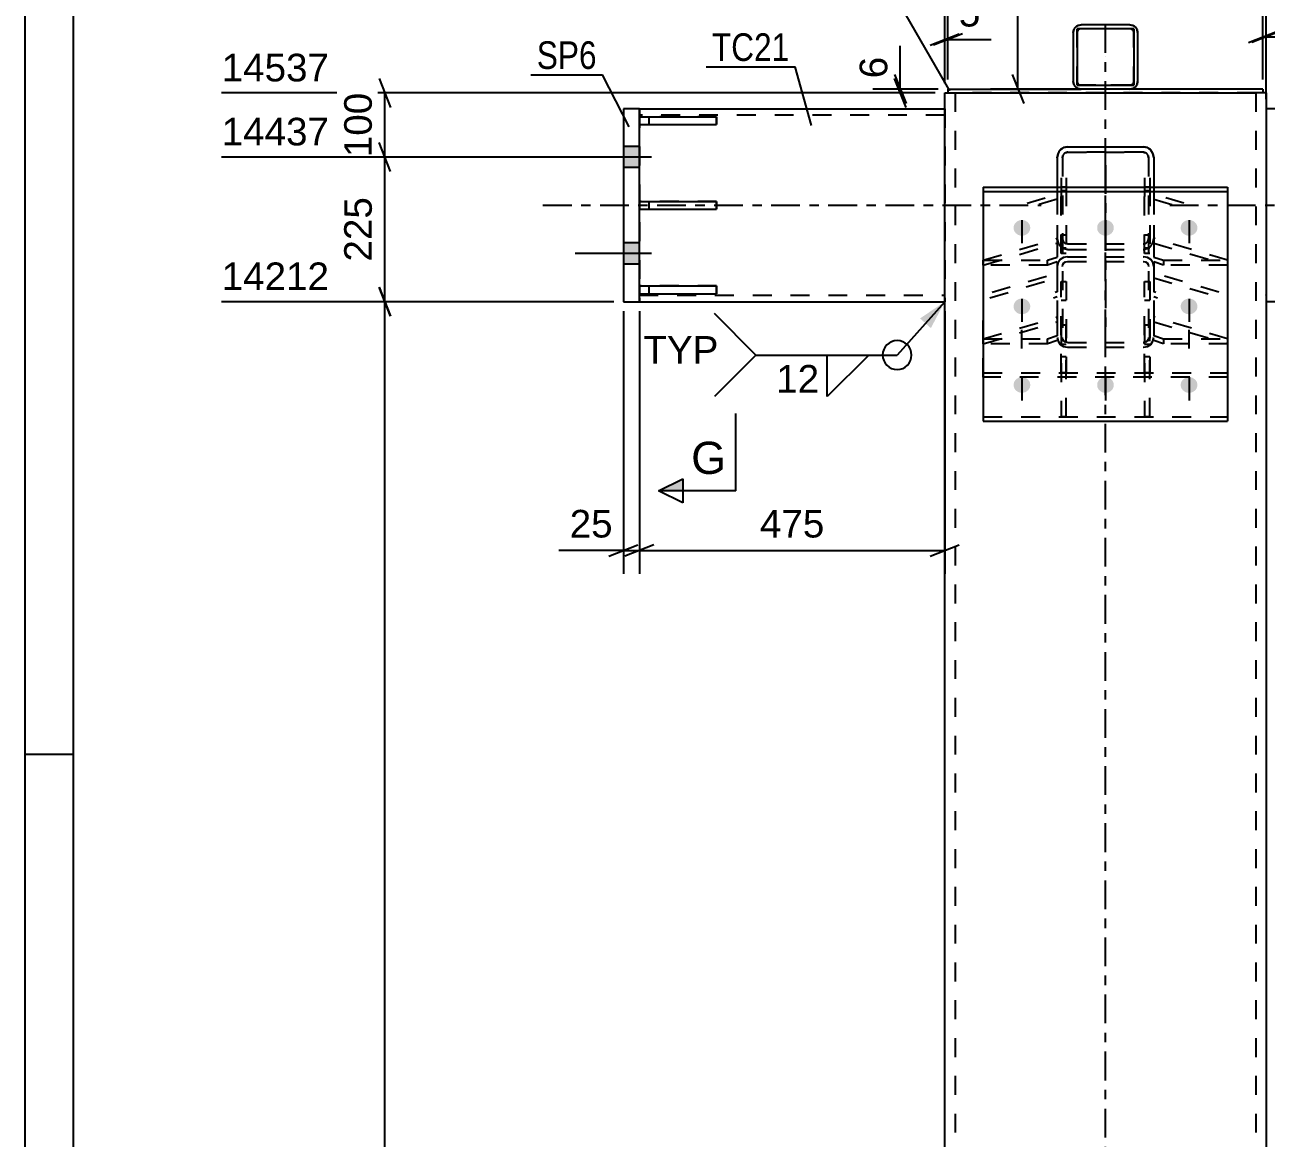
# Model space of a CAD drawing. Header units: millimetres. Extents: x -365 to 476, y -61 to 533.
# Drawn here: x -365.3 to -236.5, y 346.2 to 461.7 of the extents above; entities that cross this region are included whole.
import ezdxf

# ---------------------------------------------------------------- set-up
doc = ezdxf.new("R2010")
doc.units = ezdxf.units.MM
doc.linetypes.add('DXK_LINE_DOT2', pattern=[3.9198, 1.9599, -1.9599])
doc.linetypes.add('DXK_LINE_DOT3', pattern=[5.9187, 2.979, -0.9799, 0.9799, -0.9799])
doc.styles.add('Arial', font='arial.ttf', dxfattribs={"height": 0.2})
doc.styles.add('Arial Narrow', font='ARIALN.TTF', dxfattribs={"height": 0.2})

# ---------------------------------------------------------------- blocks, each defined once
blk = doc.blocks.new('Unknown-284858020-7668')
at = {"color": 5, "linetype": 'Continuous'}
for p, q in [((-365.28, 533.03), (-365.28, -60.97)), ((-360.28, 528.03), (-360.28, -55.97)), ((-360.28, 386.03), (-365.28, 386.03))]:
    blk.add_line(p, q, dxfattribs=at)
blk = doc.blocks.new('Part-284858020-14493 - 14428')
at = {"color": 2, "linetype": 'Continuous'}
for p, q in [((-256.48, 461.18), (-256.55, 460.87)), ((-255.75, 461.67), (-256.05, 461.61)), ((-250.68, 461.67), (-255.75, 461.67)), ((-250.37, 461.61), (-250.68, 461.67)), ((-249.88, 460.87), (-249.94, 461.18)), ((-256.55, 460.87), (-256.55, 455.81)), ((-249.88, 460.87), (-249.88, 455.81)), ((-256.55, 455.81), (-256.48, 455.5)), ((-249.94, 455.5), (-249.88, 455.81)), ((-256.05, 455.07), (-255.75, 455.01)), ((-250.68, 455.01), (-255.75, 455.01)), ((-250.68, 455.01), (-250.37, 455.07))]:
    blk.add_line(p, q, dxfattribs=at)
at = {"color": 7, "linetype": 'DXK_LINE_DOT2'}
for p, q in [((-256.55, 460.87), (-256.48, 461.18)), ((-256.11, 461.03), (-256.15, 460.87)), ((-256.03, 461.16), (-256.11, 461.03)), ((-256.05, 461.61), (-255.75, 461.67)), ((-255.9, 461.24), (-256.03, 461.16)), ((-255.75, 461.27), (-255.9, 461.24)), ((-250.68, 461.27), (-255.75, 461.27)), ((-250.68, 461.67), (-250.37, 461.61)), ((-250.53, 461.24), (-250.68, 461.27)), ((-250.4, 461.16), (-250.53, 461.24)), ((-250.31, 461.03), (-250.4, 461.16)), ((-250.28, 460.87), (-250.31, 461.03)), ((-249.94, 461.18), (-249.88, 460.87)), ((-256.15, 460.87), (-256.15, 455.81)), ((-250.28, 460.87), (-250.28, 455.81)), ((-256.48, 455.5), (-256.55, 455.81)), ((-256.15, 455.81), (-256.11, 455.65)), ((-250.31, 455.65), (-250.28, 455.81)), ((-249.88, 455.81), (-249.94, 455.5)), ((-256.11, 455.65), (-256.03, 455.52)), ((-255.75, 455.01), (-256.05, 455.07)), ((-256.03, 455.52), (-255.9, 455.44)), ((-255.9, 455.44), (-255.75, 455.41)), ((-250.68, 455.41), (-255.75, 455.41)), ((-250.68, 455.41), (-250.53, 455.44)), ((-250.37, 455.07), (-250.68, 455.01)), ((-250.53, 455.44), (-250.4, 455.52)), ((-250.4, 455.52), (-250.31, 455.65))]:
    blk.add_line(p, q, dxfattribs=at)
at = {"color": 7, "linetype": 'DXK_LINE_DOT3'}
blk.add_line((-253.21, 458.34), (-253.21, 458.34), dxfattribs=at)
at = {"color": 2, "linetype": 'Continuous'}
for centre, start, end in [((-255.75, 460.87), 112.5, 157.5), ((-250.68, 460.87), 22.5, 67.5), ((-255.75, 455.81), 202.5, 247.5), ((-250.68, 455.81), 292.5, 337.5)]:
    blk.add_arc(centre, 0.8, start, end, dxfattribs=at)
at = {"color": 7, "linetype": 'DXK_LINE_DOT2'}
for centre, start, end in [((-255.75, 460.87), 112.5, 157.5), ((-250.68, 460.87), 22.5, 67.5), ((-255.75, 455.81), 202.5, 247.5), ((-250.68, 455.81), 292.5, 337.5)]:
    blk.add_arc(centre, 0.8, start, end, dxfattribs=at)
blk = doc.blocks.new('Part-284858020-14429 - 14428')
at = {"color": 2, "linetype": 'Continuous'}
for p, q in [((-236.54, 452.97), (-236.54, 432.97)), ((-163.88, 452.97), (-236.54, 452.97)), ((-154.88, 452.97), (-156.55, 452.97)), ((-154.88, 452.97), (-154.88, 451.63)), ((-154.88, 451.63), (-154.88, 450.6)), ((-170.71, 432.97), (-236.54, 432.97))]:
    blk.add_line(p, q, dxfattribs=at)
at = {"color": 7, "linetype": 'DXK_LINE_DOT2'}
for p, q in [((-154.88, 452.3), (-236.54, 452.3)), ((-156.55, 452.97), (-163.88, 452.97)), ((-154.88, 452.86), (-154.88, 451.63)), ((-154.88, 450.6), (-154.88, 432.97)), ((-236.54, 433.63), (-236.54, 433.68)), ((-154.88, 433.63), (-236.54, 433.63)), ((-154.88, 432.97), (-170.71, 432.97)), ((-154.88, 433.63), (-154.88, 433.68))]:
    blk.add_line(p, q, dxfattribs=at)
at = {"color": 7, "linetype": 'DXK_LINE_DOT3'}
blk.add_line((-246.54, 442.97), (-144.88, 442.97), dxfattribs=at)
blk = doc.blocks.new('Part-284858020-14494 - 14428')
at = {"color": 7, "linetype": 'DXK_LINE_DOT2'}
for p, q in [((-256.15, 455.41), (-256.15, 461.27)), ((-250.28, 461.27), (-256.15, 461.27)), ((-250.28, 455.41), (-250.28, 461.27)), ((-250.28, 455.41), (-256.15, 455.41))]:
    blk.add_line(p, q, dxfattribs=at)
blk = doc.blocks.new('Part-284858020-14434 - 14428')
at = {"color": 2, "linetype": 'Continuous'}
for p, q in [((-258.21, 447.9), (-258.13, 448.33)), ((-257.55, 448.95), (-257.15, 449.04)), ((-257.15, 449.04), (-249.28, 449.04)), ((-249.28, 449.04), (-248.87, 448.95)), ((-248.29, 448.33), (-248.21, 447.9)), ((-258.21, 447.9), (-258.21, 444.84)), ((-248.21, 447.9), (-248.21, 444.84))]:
    blk.add_line(p, q, dxfattribs=at)
at = {"color": 7, "linetype": 'DXK_LINE_DOT2'}
for p, q in [((-257.64, 448.12), (-257.68, 447.9)), ((-257.15, 448.47), (-257.35, 448.42)), ((-257.15, 448.47), (-249.28, 448.47)), ((-249.07, 448.42), (-249.28, 448.47)), ((-248.75, 447.9), (-248.79, 448.12)), ((-257.68, 447.9), (-257.68, 429.24)), ((-248.75, 447.9), (-248.75, 429.24)), ((-258.21, 444.84), (-258.21, 429.24)), ((-248.21, 444.84), (-248.21, 429.24)), ((-258.13, 439.09), (-258.21, 439.53)), ((-257.68, 439.53), (-257.64, 439.31)), ((-257.35, 439), (-257.15, 438.96)), ((-249.28, 438.96), (-249.07, 439)), ((-248.79, 439.31), (-248.75, 439.53)), ((-248.21, 439.53), (-248.29, 439.09)), ((-257.15, 438.39), (-257.55, 438.48)), ((-257.15, 438.96), (-249.28, 438.96)), ((-257.15, 438.39), (-249.28, 438.39)), ((-248.87, 438.48), (-249.28, 438.39)), ((-258.13, 437.02), (-258.21, 436.63)), ((-257.9, 437.34), (-258.13, 437.02)), ((-257.55, 437.56), (-257.9, 437.34)), ((-257.68, 436.63), (-257.64, 436.82)), ((-257.64, 436.82), (-257.52, 436.99)), ((-257.15, 437.63), (-257.55, 437.56)), ((-257.52, 436.99), (-257.35, 437.1)), ((-257.35, 437.1), (-257.15, 437.13)), ((-257.15, 437.63), (-249.28, 437.63)), ((-257.15, 437.13), (-249.28, 437.13)), ((-248.87, 437.56), (-249.28, 437.63)), ((-249.28, 437.13), (-249.07, 437.1)), ((-249.07, 437.1), (-248.9, 436.99)), ((-248.9, 436.99), (-248.79, 436.82)), ((-248.52, 437.34), (-248.87, 437.56)), ((-248.79, 436.82), (-248.75, 436.63)), ((-248.29, 437.02), (-248.52, 437.34)), ((-248.21, 436.63), (-248.29, 437.02)), ((-258.21, 429.24), (-258.13, 428.86)), ((-258.13, 428.86), (-257.9, 428.53)), ((-257.64, 429.05), (-257.68, 429.24)), ((-257.52, 428.89), (-257.64, 429.05)), ((-257.35, 428.78), (-257.52, 428.89)), ((-257.15, 428.74), (-257.35, 428.78)), ((-257.15, 428.74), (-249.28, 428.74)), ((-249.07, 428.78), (-249.28, 428.74)), ((-248.9, 428.89), (-249.07, 428.78)), ((-248.79, 429.05), (-248.9, 428.89)), ((-248.75, 429.24), (-248.79, 429.05)), ((-248.52, 428.53), (-248.29, 428.86)), ((-248.29, 428.86), (-248.21, 429.24)), ((-257.9, 428.53), (-257.55, 428.31)), ((-257.55, 428.31), (-257.15, 428.24)), ((-257.15, 428.24), (-249.28, 428.24)), ((-249.28, 428.24), (-248.87, 428.31)), ((-248.87, 428.31), (-248.52, 428.53))]:
    blk.add_line(p, q, dxfattribs=at)
at = {"color": 7, "linetype": 'DXK_LINE_DOT3'}
blk.add_line((-253.21, 447.13), (-253.21, 429.52), dxfattribs=at)
at = {"color": 2, "linetype": 'Continuous'}
for centre, start, end in [((-257.1, 447.94), 114.32, 159.2417), ((-249.32, 447.94), 20.7583, 65.68)]:
    blk.add_arc(centre, 1.1, start, end, dxfattribs=at)
at = {"color": 7, "linetype": 'DXK_LINE_DOT2'}
for centre, radius, start, end in [((-257.12, 447.92), 0.552, 114.32, 159.2417), ((-249.3, 447.92), 0.552, 20.7583, 65.68), ((-257.1, 439.49), 1.1, 200.7583, 245.68), ((-257.12, 439.51), 0.552, 200.7583, 245.68), ((-249.3, 439.51), 0.552, 294.32, 339.2417), ((-249.32, 439.49), 1.1, 294.32, 339.2417)]:
    blk.add_arc(centre, radius, start, end, dxfattribs=at)
blk = doc.blocks.new('Part-284858020-14453 - 14428')
at = {"color": 7, "linetype": 'DXK_LINE_DOT2'}
for p, q in [((-258.13, 448.33), (-258.21, 447.9)), ((-257.68, 447.9), (-257.64, 448.12)), ((-257.15, 449.04), (-257.55, 448.95)), ((-257.35, 448.42), (-257.15, 448.47)), ((-257.15, 449.04), (-249.28, 449.04)), ((-249.28, 448.47), (-257.15, 448.47)), ((-248.87, 448.95), (-249.28, 449.04)), ((-249.28, 448.47), (-249.07, 448.42)), ((-248.79, 448.12), (-248.75, 447.9)), ((-248.21, 447.9), (-248.29, 448.33)), ((-258.21, 447.9), (-258.21, 434.09)), ((-257.68, 447.9), (-257.68, 434.09)), ((-248.75, 447.9), (-248.75, 434.09)), ((-248.21, 447.9), (-248.21, 434.09)), ((-258.21, 439.53), (-258.13, 439.09)), ((-257.64, 439.31), (-257.68, 439.53)), ((-257.15, 438.96), (-257.35, 439)), ((-249.07, 439), (-249.28, 438.96)), ((-248.75, 439.53), (-248.79, 439.31)), ((-248.29, 439.09), (-248.21, 439.53)), ((-257.55, 438.48), (-257.15, 438.39)), ((-257.15, 438.96), (-249.28, 438.96)), ((-257.15, 438.39), (-249.28, 438.39)), ((-249.28, 438.39), (-248.87, 438.48))]:
    blk.add_line(p, q, dxfattribs=at)
at = {"color": 7, "linetype": 'DXK_LINE_DOT3'}
blk.add_line((-253.21, 438.27), (-253.21, 447.13), dxfattribs=at)
at = {"color": 7, "linetype": 'DXK_LINE_DOT2'}
for centre, radius, start, end in [((-257.1, 447.94), 1.1, 114.32, 159.2417), ((-257.12, 447.92), 0.552, 114.32, 159.2417), ((-249.3, 447.92), 0.552, 20.7583, 65.68), ((-249.32, 447.94), 1.1, 20.7583, 65.68), ((-257.1, 439.49), 1.1, 200.7583, 245.68), ((-257.12, 439.51), 0.552, 200.7583, 245.68), ((-249.3, 439.51), 0.552, 294.32, 339.2417), ((-249.32, 439.49), 1.1, 294.32, 339.2417)]:
    blk.add_arc(centre, radius, start, end, dxfattribs=at)
blk = doc.blocks.new('Part-284858020-14455 - 14428')
at = {"color": 7, "linetype": 'DXK_LINE_DOT2'}
for p, q in [((-265.88, 425.14), (-265.88, 431.63)), ((-240.55, 431.63), (-240.55, 425.14)), ((-265.88, 425.59), (-240.55, 425.59)), ((-240.55, 425.14), (-265.88, 425.14))]:
    blk.add_line(p, q, dxfattribs=at)
blk = doc.blocks.new('Part-284858020-14456 - 14428')
at = {"color": 2, "linetype": 'Continuous'}
for p, q in [((-265.88, 444.84), (-240.55, 444.84)), ((-265.88, 444.84), (-265.88, 420.58)), ((-265.88, 444.38), (-240.55, 444.38)), ((-240.55, 444.84), (-240.55, 420.58)), ((-265.88, 420.58), (-240.55, 420.58))]:
    blk.add_line(p, q, dxfattribs=at)
at = {"color": 7, "linetype": 'DXK_LINE_DOT2'}
blk.add_line((-265.88, 421.03), (-240.55, 421.03), dxfattribs=at)
blk = doc.blocks.new('Part-284858020-14459 - 14428')
at = {"color": 2, "linetype": 'Continuous'}
for p, q in [((-269.55, 455.01), (-255.75, 455.01)), ((-269.55, 455.01), (-269.55, 454.61)), ((-269.55, 454.61), (-268.82, 454.61)), ((-236.88, 455.01), (-250.68, 455.01)), ((-236.88, 454.61), (-237.61, 454.61)), ((-236.88, 455.01), (-236.88, 454.61))]:
    blk.add_line(p, q, dxfattribs=at)
at = {"color": 7, "linetype": 'DXK_LINE_DOT2'}
for p, q in [((-237.61, 454.61), (-268.82, 454.61)), ((-250.68, 455.01), (-255.75, 455.01))]:
    blk.add_line(p, q, dxfattribs=at)
blk = doc.blocks.new('Part-284858020-14465 - 14428')
at = {"color": 2, "linetype": 'Continuous'}
for p, q in [((-301.55, 452.97), (-269.88, 452.97)), ((-301.55, 432.97), (-269.88, 432.97))]:
    blk.add_line(p, q, dxfattribs=at)
at = {"color": 7, "linetype": 'DXK_LINE_DOT2'}
for p, q in [((-301.55, 452.97), (-301.55, 432.97)), ((-269.88, 452.3), (-301.55, 452.3)), ((-269.88, 452.97), (-269.88, 432.97)), ((-269.88, 452.97), (-269.88, 452.97)), ((-269.88, 452.97), (-269.88, 452.97)), ((-301.55, 433.63), (-269.88, 433.63)), ((-269.88, 432.97), (-269.88, 432.97)), ((-269.88, 432.97), (-269.88, 432.97))]:
    blk.add_line(p, q, dxfattribs=at)
at = {"color": 7, "linetype": 'DXK_LINE_DOT3'}
blk.add_line((-311.55, 442.97), (-259.88, 442.97), dxfattribs=at)
blk = doc.blocks.new('Part-284858020-14467 - 14428')
at = {"color": 2, "linetype": 'Continuous'}
for p, q in [((-303.21, 452.97), (-303.21, 432.97)), ((-301.55, 452.97), (-303.21, 452.97)), ((-301.55, 432.97), (-301.55, 452.97)), ((-303.21, 432.97), (-301.55, 432.97))]:
    blk.add_line(p, q, dxfattribs=at)
blk = doc.blocks.new('Part-284858020-14469 - 14428')
at = {"color": 2, "linetype": 'Continuous'}
for p, q in [((-301.54, 443.37), (-293.54, 443.37)), ((-301.54, 443.37), (-301.54, 442.57)), ((-293.54, 443.37), (-293.54, 442.57)), ((-301.54, 442.57), (-293.54, 442.57))]:
    blk.add_line(p, q, dxfattribs=at)
at = {"color": 7, "linetype": 'DXK_LINE_DOT2'}
blk.add_line((-300.54, 442.57), (-300.54, 443.37), dxfattribs=at)
blk = doc.blocks.new('Part-284858020-14470 - 14428')
at = {"color": 2, "linetype": 'Continuous'}
for p, q in [((-301.54, 452.13), (-293.54, 452.13)), ((-301.54, 452.13), (-301.54, 451.33)), ((-293.54, 452.13), (-293.54, 451.33)), ((-301.54, 451.33), (-293.54, 451.33))]:
    blk.add_line(p, q, dxfattribs=at)
at = {"color": 7, "linetype": 'DXK_LINE_DOT2'}
blk.add_line((-300.54, 451.33), (-300.54, 452.13), dxfattribs=at)
blk = doc.blocks.new('Part-284858020-14471 - 14428')
at = {"color": 2, "linetype": 'Continuous'}
for p, q in [((-301.54, 434.6), (-293.54, 434.6)), ((-301.54, 434.6), (-301.54, 433.8)), ((-293.54, 434.6), (-293.54, 433.8)), ((-301.54, 433.8), (-293.54, 433.8))]:
    blk.add_line(p, q, dxfattribs=at)
at = {"color": 7, "linetype": 'DXK_LINE_DOT2'}
blk.add_line((-300.54, 433.8), (-300.54, 434.6), dxfattribs=at)
blk = doc.blocks.new('Part-284858020-14472 - 14428')
at = {"color": 7, "linetype": 'DXK_LINE_DOT2'}
for p, q in [((-293.54, 443.37), (-301.54, 443.37)), ((-301.54, 443.37), (-301.54, 442.57)), ((-300.54, 442.57), (-300.54, 443.37)), ((-293.54, 442.57), (-293.54, 443.37)), ((-301.54, 442.57), (-293.54, 442.57))]:
    blk.add_line(p, q, dxfattribs=at)
blk = doc.blocks.new('Part-284858020-14473 - 14428')
at = {"color": 7, "linetype": 'DXK_LINE_DOT2'}
for p, q in [((-293.54, 452.13), (-301.54, 452.13)), ((-301.54, 452.13), (-301.54, 451.33)), ((-300.54, 451.33), (-300.54, 452.13)), ((-293.54, 451.33), (-293.54, 452.13)), ((-301.54, 451.33), (-293.54, 451.33))]:
    blk.add_line(p, q, dxfattribs=at)
blk = doc.blocks.new('Part-284858020-14474 - 14428')
at = {"color": 7, "linetype": 'DXK_LINE_DOT2'}
for p, q in [((-293.54, 434.6), (-301.54, 434.6)), ((-301.54, 434.6), (-301.54, 433.8)), ((-300.54, 433.8), (-300.54, 434.6)), ((-293.54, 433.8), (-293.54, 434.6)), ((-301.54, 433.8), (-293.54, 433.8))]:
    blk.add_line(p, q, dxfattribs=at)
blk = doc.blocks.new('Part-284858020-14495 - 14428')
at = {"color": 2, "linetype": 'Continuous'}
for p, q in [((-250.28, 461.27), (-256.15, 461.27)), ((-256.15, 461.27), (-256.15, 455.41)), ((-250.28, 461.27), (-250.28, 455.41)), ((-256.15, 455.41), (-250.28, 455.41))]:
    blk.add_line(p, q, dxfattribs=at)
blk = doc.blocks.new('Part-284858020-14499 - 14428')
at = {"color": 7, "linetype": 'DXK_LINE_DOT3'}
blk.add_line((-253.21, 109.57), (-253.21, 464.61), dxfattribs=at)
at = {"color": 2, "linetype": 'Continuous'}
for p, q in [((-269.88, 109.57), (-269.88, 454.61)), ((-269.88, 454.61), (-269.55, 454.61)), ((-268.82, 454.61), (-267.75, 454.61)), ((-267.75, 454.61), (-237.61, 454.61)), ((-236.55, 454.61), (-236.88, 454.61)), ((-236.55, 454.61), (-236.55, 109.57))]:
    blk.add_line(p, q, dxfattribs=at)
at = {"color": 7, "linetype": 'DXK_LINE_DOT2'}
for p, q in [((-269.88, 454.61), (-268.82, 454.61)), ((-269.55, 454.61), (-268.82, 454.61)), ((-268.81, 454.61), (-268.81, 109.57)), ((-236.88, 454.61), (-237.86, 454.61)), ((-237.61, 454.61), (-237.61, 109.57))]:
    blk.add_line(p, q, dxfattribs=at)
blk = doc.blocks.new('Part-284858020-14508 - 14428')
at = {"color": 7, "linetype": 'DXK_LINE_DOT2'}
for p, q in [((-258.21, 443.6), (-261.56, 442.6)), ((-261.34, 443.17), (-258.21, 444.1)), ((-258.21, 444.1), (-258.21, 442.6))]:
    blk.add_line(p, q, dxfattribs=at)
blk = doc.blocks.new('Part-284858020-14509 - 14428')
at = {"color": 7, "linetype": 'DXK_LINE_DOT2'}
for p, q in [((-265.19, 433.38), (-258.21, 435.45)), ((-264.97, 433.95), (-258.21, 435.96)), ((-258.21, 435.96), (-258.21, 433.52)), ((-258.42, 433.95), (-258.21, 434.02)), ((-258.61, 433.38), (-258.21, 433.52))]:
    blk.add_line(p, q, dxfattribs=at)
blk = doc.blocks.new('Part-284858020-14510 - 14428')
at = {"color": 7, "linetype": 'DXK_LINE_DOT2'}
for p, q in [((-245.08, 443.17), (-248.21, 444.1)), ((-248.21, 444.1), (-248.21, 442.6)), ((-248.21, 443.6), (-244.86, 442.6))]:
    blk.add_line(p, q, dxfattribs=at)
blk = doc.blocks.new('Part-284858020-14511 - 14428')
at = {"color": 7, "linetype": 'DXK_LINE_DOT2'}
for p, q in [((-248.21, 435.96), (-248.21, 433.52)), ((-241.46, 433.95), (-248.21, 435.96)), ((-248.21, 435.45), (-241.23, 433.38)), ((-248.21, 434.02), (-248, 433.95)), ((-248.21, 433.52), (-247.81, 433.38))]:
    blk.add_line(p, q, dxfattribs=at)
blk = doc.blocks.new('Part-284858020-14512 - 14428')
at = {"color": 7, "linetype": 'DXK_LINE_DOT2'}
for p, q in [((-257.81, 445.82), (-257.81, 443.59)), ((-257.28, 445.82), (-257.28, 443.59)), ((-257.28, 444.47), (-257.81, 444.47))]:
    blk.add_line(p, q, dxfattribs=at)
blk = doc.blocks.new('Part-284858020-14513 - 14428')
at = {"color": 7, "linetype": 'DXK_LINE_DOT2'}
for p, q in [((-249.15, 445.82), (-249.15, 443.59)), ((-248.61, 445.82), (-248.61, 443.59)), ((-248.61, 444.47), (-249.15, 444.47))]:
    blk.add_line(p, q, dxfattribs=at)
blk = doc.blocks.new('Part-284858020-14514 - 14428')
at = {"color": 7, "linetype": 'DXK_LINE_DOT2'}
for p, q in [((-257.81, 425.59), (-257.81, 435.08)), ((-257.81, 435.08), (-257.28, 435.08)), ((-257.28, 435.08), (-257.28, 425.59)), ((-257.81, 433.14), (-257.28, 433.14)), ((-257.28, 425.59), (-257.81, 425.59))]:
    blk.add_line(p, q, dxfattribs=at)
blk = doc.blocks.new('Part-284858020-14515 - 14428')
at = {"color": 7, "linetype": 'DXK_LINE_DOT2'}
for p, q in [((-249.15, 425.59), (-249.15, 435.08)), ((-249.15, 435.08), (-248.61, 435.08)), ((-248.61, 435.08), (-248.61, 425.59)), ((-249.15, 433.14), (-248.61, 433.14)), ((-248.61, 425.59), (-249.15, 425.59))]:
    blk.add_line(p, q, dxfattribs=at)
blk = doc.blocks.new('Part-284858020-14516 - 14428')
at = {"color": 7, "linetype": 'DXK_LINE_DOT2'}
for p, q in [((-265.88, 437.26), (-258.21, 439.54)), ((-265.88, 436.76), (-258.21, 439.04)), ((-258.21, 439.54), (-258.21, 437.1)), ((-265.88, 436.76), (-265.88, 437.26)), ((-265.88, 437.26), (-259.21, 437.26)), ((-259.21, 436.76), (-265.88, 436.76)), ((-259.21, 437.26), (-258.21, 437.6)), ((-259.21, 436.76), (-259.21, 437.26)), ((-258.21, 437.1), (-259.21, 436.76))]:
    blk.add_line(p, q, dxfattribs=at)
blk = doc.blocks.new('Part-284858020-14517 - 14428')
at = {"color": 7, "linetype": 'DXK_LINE_DOT2'}
for p, q in [((-265.88, 429.11), (-258.21, 431.39)), ((-258.21, 431.39), (-258.21, 428.96)), ((-265.88, 428.61), (-258.21, 430.89)), ((-265.88, 428.61), (-265.88, 429.11)), ((-265.88, 429.11), (-259.21, 429.11)), ((-259.21, 429.11), (-258.21, 429.46)), ((-259.21, 428.61), (-259.21, 429.11)), ((-258.21, 428.96), (-259.21, 428.61)), ((-259.21, 428.61), (-265.88, 428.61))]:
    blk.add_line(p, q, dxfattribs=at)
blk = doc.blocks.new('Part-284858020-14518 - 14428')
at = {"color": 7, "linetype": 'DXK_LINE_DOT2'}
for p, q in [((-248.21, 439.54), (-248.21, 437.1)), ((-240.55, 437.26), (-248.21, 439.54)), ((-248.21, 439.04), (-240.55, 436.76)), ((-248.21, 437.6), (-247.21, 437.26)), ((-247.21, 436.76), (-248.21, 437.1)), ((-247.21, 437.26), (-240.55, 437.26)), ((-247.21, 437.26), (-247.21, 436.76)), ((-240.55, 436.76), (-247.21, 436.76)), ((-240.55, 437.26), (-240.55, 436.76))]:
    blk.add_line(p, q, dxfattribs=at)
blk = doc.blocks.new('Part-284858020-14519 - 14428')
at = {"color": 7, "linetype": 'DXK_LINE_DOT2'}
for p, q in [((-248.21, 431.39), (-248.21, 428.96)), ((-240.55, 429.11), (-248.21, 431.39)), ((-248.21, 430.89), (-240.55, 428.61)), ((-248.21, 429.46), (-247.21, 429.11)), ((-247.21, 428.61), (-248.21, 428.96)), ((-247.21, 429.11), (-240.55, 429.11)), ((-247.21, 429.11), (-247.21, 428.61)), ((-240.55, 429.11), (-240.55, 428.61)), ((-240.55, 428.61), (-247.21, 428.61))]:
    blk.add_line(p, q, dxfattribs=at)
blk = doc.blocks.new('Part-284858020-14520 - 14428')
at = {"color": 2, "linetype": 'Continuous'}
blk.add_line((-257.28, 444.84), (-257.81, 444.84), dxfattribs=at)
at = {"color": 7, "linetype": 'DXK_LINE_DOT2'}
for p, q in [((-257.81, 437.98), (-257.81, 444.84)), ((-257.28, 444.84), (-257.28, 437.98)), ((-257.81, 439.91), (-257.28, 439.91)), ((-257.81, 438.57), (-257.28, 438.57)), ((-257.28, 437.98), (-257.81, 437.98))]:
    blk.add_line(p, q, dxfattribs=at)
blk = doc.blocks.new('Part-284858020-14521 - 14428')
at = {"color": 2, "linetype": 'Continuous'}
blk.add_line((-248.61, 444.84), (-249.15, 444.84), dxfattribs=at)
at = {"color": 7, "linetype": 'DXK_LINE_DOT2'}
for p, q in [((-249.15, 437.98), (-249.15, 444.84)), ((-248.61, 444.84), (-248.61, 437.98)), ((-249.15, 439.91), (-248.61, 439.91)), ((-249.15, 438.57), (-248.61, 438.57)), ((-248.61, 437.98), (-249.15, 437.98))]:
    blk.add_line(p, q, dxfattribs=at)
blk = doc.blocks.new('Part-284858020-14522 - 14428')
at = {"color": 7, "linetype": 'DXK_LINE_DOT2'}
for p, q in [((-257.81, 430.52), (-257.81, 421.03)), ((-257.28, 430.52), (-257.81, 430.52)), ((-257.28, 421.03), (-257.28, 430.52)), ((-257.81, 428.58), (-257.28, 428.58)), ((-257.81, 427.3), (-257.28, 427.3)), ((-257.28, 421.03), (-257.81, 421.03))]:
    blk.add_line(p, q, dxfattribs=at)
blk = doc.blocks.new('Part-284858020-14523 - 14428')
at = {"color": 7, "linetype": 'DXK_LINE_DOT2'}
for p, q in [((-249.15, 430.52), (-249.15, 421.03)), ((-248.61, 430.52), (-249.15, 430.52)), ((-248.61, 421.03), (-248.61, 430.52)), ((-249.15, 428.58), (-248.61, 428.58)), ((-249.15, 427.3), (-248.61, 427.3)), ((-248.61, 421.03), (-249.15, 421.03))]:
    blk.add_line(p, q, dxfattribs=at)
blk = doc.blocks.new('Bolt-284858020-14546 - 14428')
at = {"color": 1, "linetype": 'DXK_LINE_DOT2'}
for p, q in [((-261.88, 428.1), (-261.88, 430.49)), ((-253.21, 428.1), (-253.21, 430.49)), ((-244.55, 428.1), (-244.55, 430.49))]:
    blk.add_line(p, q, dxfattribs=at)
blk = doc.blocks.new('Bolt-284858020-14547 - 14428')
at = {"linetype": 'Continuous'}
for points in [[(-261.88, 441.44), (-261.7, 441.42), (-261.53, 441.37), (-261.37, 441.28), (-261.23, 441.17), (-261.13, 441.03), (-261.05, 440.88), (-261.02, 440.71), (-261.02, 440.54), (-261.05, 440.37), (-261.13, 440.22), (-261.23, 440.08), (-261.37, 439.97), (-261.53, 439.88), (-261.7, 439.83), (-261.88, 439.81), (-262.06, 439.83), (-262.23, 439.88), (-262.39, 439.97), (-262.52, 440.08), (-262.63, 440.22), (-262.7, 440.37), (-262.74, 440.54), (-262.74, 440.71), (-262.7, 440.88), (-262.63, 441.03), (-262.52, 441.17), (-262.39, 441.28), (-262.23, 441.37), (-262.06, 441.42)], [(-253.21, 441.44), (-253.03, 441.42), (-252.86, 441.37), (-252.7, 441.28), (-252.57, 441.17), (-252.46, 441.03), (-252.39, 440.88), (-252.35, 440.71), (-252.35, 440.54), (-252.39, 440.37), (-252.46, 440.22), (-252.57, 440.08), (-252.7, 439.97), (-252.86, 439.88), (-253.03, 439.83), (-253.21, 439.81), (-253.39, 439.83), (-253.56, 439.88), (-253.72, 439.97), (-253.86, 440.08), (-253.96, 440.22), (-254.04, 440.37), (-254.07, 440.54), (-254.07, 440.71), (-254.04, 440.88), (-253.96, 441.03), (-253.86, 441.17), (-253.72, 441.28), (-253.56, 441.37), (-253.39, 441.42)], [(-244.55, 441.44), (-244.37, 441.42), (-244.19, 441.37), (-244.04, 441.28), (-243.9, 441.17), (-243.79, 441.03), (-243.72, 440.88), (-243.68, 440.71), (-243.68, 440.54), (-243.72, 440.37), (-243.79, 440.22), (-243.9, 440.08), (-244.04, 439.97), (-244.19, 439.88), (-244.37, 439.83), (-244.55, 439.81), (-244.73, 439.83), (-244.9, 439.88), (-245.05, 439.97), (-245.19, 440.08), (-245.3, 440.22), (-245.37, 440.37), (-245.41, 440.54), (-245.41, 440.71), (-245.37, 440.88), (-245.3, 441.03), (-245.19, 441.17), (-245.05, 441.28), (-244.9, 441.37), (-244.73, 441.42)], [(-261.88, 433.29), (-261.7, 433.28), (-261.53, 433.22), (-261.37, 433.14), (-261.23, 433.02), (-261.13, 432.89), (-261.05, 432.73), (-261.02, 432.57), (-261.02, 432.39), (-261.05, 432.23), (-261.13, 432.07), (-261.23, 431.93), (-261.37, 431.82), (-261.53, 431.74), (-261.7, 431.68), (-261.88, 431.67), (-262.06, 431.68), (-262.23, 431.74), (-262.39, 431.82), (-262.52, 431.93), (-262.63, 432.07), (-262.7, 432.23), (-262.74, 432.39), (-262.74, 432.57), (-262.7, 432.73), (-262.63, 432.89), (-262.52, 433.02), (-262.39, 433.14), (-262.23, 433.22), (-262.06, 433.28)], [(-244.55, 433.29), (-244.37, 433.28), (-244.19, 433.22), (-244.04, 433.14), (-243.9, 433.02), (-243.79, 432.89), (-243.72, 432.73), (-243.68, 432.57), (-243.68, 432.39), (-243.72, 432.23), (-243.79, 432.07), (-243.9, 431.93), (-244.04, 431.82), (-244.19, 431.74), (-244.37, 431.68), (-244.55, 431.67), (-244.73, 431.68), (-244.9, 431.74), (-245.05, 431.82), (-245.19, 431.93), (-245.3, 432.07), (-245.37, 432.23), (-245.41, 432.39), (-245.41, 432.57), (-245.37, 432.73), (-245.3, 432.89), (-245.19, 433.02), (-245.05, 433.14), (-244.9, 433.22), (-244.73, 433.28)], [(-261.88, 425.15), (-261.7, 425.13), (-261.53, 425.08), (-261.37, 424.99), (-261.23, 424.88), (-261.13, 424.74), (-261.05, 424.59), (-261.02, 424.42), (-261.02, 424.25), (-261.05, 424.08), (-261.13, 423.93), (-261.23, 423.79), (-261.37, 423.68), (-261.53, 423.59), (-261.7, 423.54), (-261.88, 423.52), (-262.06, 423.54), (-262.23, 423.59), (-262.39, 423.68), (-262.52, 423.79), (-262.63, 423.93), (-262.7, 424.08), (-262.74, 424.25), (-262.74, 424.42), (-262.7, 424.59), (-262.63, 424.74), (-262.52, 424.88), (-262.39, 424.99), (-262.23, 425.08), (-262.06, 425.13)], [(-253.21, 425.15), (-253.03, 425.13), (-252.86, 425.08), (-252.7, 424.99), (-252.57, 424.88), (-252.46, 424.74), (-252.39, 424.59), (-252.35, 424.42), (-252.35, 424.25), (-252.39, 424.08), (-252.46, 423.93), (-252.57, 423.79), (-252.7, 423.68), (-252.86, 423.59), (-253.03, 423.54), (-253.21, 423.52), (-253.39, 423.54), (-253.56, 423.59), (-253.72, 423.68), (-253.86, 423.79), (-253.96, 423.93), (-254.04, 424.08), (-254.07, 424.25), (-254.07, 424.42), (-254.04, 424.59), (-253.96, 424.74), (-253.86, 424.88), (-253.72, 424.99), (-253.56, 425.08), (-253.39, 425.13)], [(-244.55, 425.15), (-244.37, 425.13), (-244.19, 425.08), (-244.04, 424.99), (-243.9, 424.88), (-243.79, 424.74), (-243.72, 424.59), (-243.68, 424.42), (-243.68, 424.25), (-243.72, 424.08), (-243.79, 423.93), (-243.9, 423.79), (-244.04, 423.68), (-244.19, 423.59), (-244.37, 423.54), (-244.55, 423.52), (-244.73, 423.54), (-244.9, 423.59), (-245.05, 423.68), (-245.19, 423.79), (-245.3, 423.93), (-245.37, 424.08), (-245.41, 424.25), (-245.41, 424.42), (-245.37, 424.59), (-245.3, 424.74), (-245.19, 424.88), (-245.05, 424.99), (-244.9, 425.08), (-244.73, 425.13)]]:
    blk.add_hatch(color=1, dxfattribs=at).paths.add_polyline_path(points)
at = {"color": 1, "linetype": 'Continuous'}
for p, q in [((-261.88, 441.42), (-261.88, 439.03)), ((-253.21, 441.42), (-253.21, 439.03)), ((-244.55, 441.42), (-244.55, 439.03)), ((-261.88, 433.28), (-261.88, 430.88)), ((-244.55, 433.28), (-244.55, 430.88)), ((-261.88, 425.13), (-261.88, 422.74)), ((-253.21, 425.13), (-253.21, 422.74)), ((-244.55, 425.13), (-244.55, 422.74))]:
    blk.add_line(p, q, dxfattribs=at)
blk = doc.blocks.new('Bolt-284858020-14550 - 14428')
at = {"linetype": 'Continuous'}
for points in [[(-303.21, 449.07), (-303.21, 446.87), (-301.55, 446.87), (-301.55, 449.07)], [(-303.21, 449.07), (-303.21, 446.87), (-301.55, 446.87), (-301.55, 449.07)], [(-303.21, 439.07), (-303.21, 436.87), (-301.55, 436.87), (-301.55, 439.07)], [(-303.21, 439.07), (-303.21, 436.87), (-301.55, 436.87), (-301.55, 439.07)]]:
    blk.add_hatch(color=1, dxfattribs=at).paths.add_polyline_path(points)
at = {"color": 1, "linetype": 'Continuous'}
for p, q in [((-301.55, 449.07), (-303.21, 449.07)), ((-301.55, 449.07), (-303.21, 449.07)), ((-300.28, 447.97), (-308.21, 447.97)), ((-300.28, 447.97), (-308.21, 447.97)), ((-301.55, 446.87), (-303.21, 446.87)), ((-301.55, 446.87), (-303.21, 446.87)), ((-301.55, 439.07), (-303.21, 439.07)), ((-301.55, 439.07), (-303.21, 439.07)), ((-300.28, 437.97), (-308.21, 437.97)), ((-300.28, 437.97), (-308.21, 437.97)), ((-301.55, 436.87), (-303.21, 436.87)), ((-301.55, 436.87), (-303.21, 436.87))]:
    blk.add_line(p, q, dxfattribs=at)
blk = doc.blocks.new('StraightDimension-284858020-19506 - 14428')
at = {"color": 7, "linetype": 'Continuous'}
for p, q in [((-301.55, 431.97), (-301.55, 404.77)), ((-269.88, 431.97), (-269.88, 404.77)), ((-300.05, 407.77), (-303.05, 406.57)), ((-301.55, 407.17), (-269.88, 407.17)), ((-271.38, 406.57), (-268.38, 407.77))]:
    blk.add_line(p, q, dxfattribs=at)
at = {"color": 0}
blk.add_wipeout([(-281.78, 407.92), (-281.78, 412.12), (-289.65, 412.12), (-289.65, 407.92)], dxfattribs=at)
at = {"color": 3, "style": 'Arial'}
blk.add_text('475', height=2.865, dxfattribs=at).set_placement((-289.05, 408.52))
blk = doc.blocks.new('StraightDimension-284858020-17189 - 14428')
at = {"color": 7, "linetype": 'Continuous'}
for p, q in [((-328.55, 456.11), (-327.35, 453.11)), ((-270.88, 454.61), (-344.87, 454.61)), ((-327.95, 447.97), (-327.95, 454.61)), ((-327.35, 446.47), (-328.55, 449.47)), ((-307.55, 447.97), (-344.87, 447.97))]:
    blk.add_line(p, q, dxfattribs=at)
at = {"color": 0}
blk.add_wipeout([(-328.7, 455.22), (-332.9, 455.22), (-332.9, 447.35), (-328.7, 447.35)], dxfattribs=at)
at = {"color": 3, "style": 'Arial'}
blk.add_text('100', height=2.865, rotation=90.0002, dxfattribs=at).set_placement((-329.3, 447.95))
at = {"color": 0, "linetype": 'Continuous'}
blk.add_wipeout([(-333.15, 455.21), (-333.15, 459.41), (-345.47, 459.41), (-345.47, 455.21)], dxfattribs=at)
at = {"color": 3, "linetype": 'Continuous', "style": 'Arial'}
blk.add_text('14537', height=2.865, dxfattribs=at).set_placement((-344.87, 455.81))
blk = doc.blocks.new('StraightDimension-284858020-17190 - 14428')
at = {"color": 7, "linetype": 'Continuous'}
for p, q in [((-327.35, 446.47), (-328.55, 449.47)), ((-307.55, 447.97), (-344.87, 447.97)), ((-327.95, 432.97), (-327.95, 447.97)), ((-328.55, 434.47), (-327.35, 431.47)), ((-304.21, 432.97), (-344.87, 432.97))]:
    blk.add_line(p, q, dxfattribs=at)
at = {"color": 0}
blk.add_wipeout([(-328.7, 444.4), (-332.9, 444.4), (-332.9, 436.53), (-328.7, 436.53)], dxfattribs=at)
at = {"color": 3, "style": 'Arial'}
blk.add_text('225', height=2.865, rotation=90.0002, dxfattribs=at).set_placement((-329.3, 437.13))
at = {"color": 0, "linetype": 'Continuous'}
blk.add_wipeout([(-333.15, 448.57), (-333.15, 452.77), (-345.47, 452.77), (-345.47, 448.57)], dxfattribs=at)
at = {"color": 3, "linetype": 'Continuous', "style": 'Arial'}
blk.add_text('14437', height=2.865, dxfattribs=at).set_placement((-344.87, 449.17))
blk = doc.blocks.new('StraightDimension-284858020-17191 - 14428')
at = {"color": 7, "linetype": 'Continuous'}
for p, q in [((-327.35, 431.47), (-328.55, 434.47)), ((-304.21, 432.97), (-344.87, 432.97)), ((-327.95, 243.63), (-327.95, 432.97))]:
    blk.add_line(p, q, dxfattribs=at)
at = {"color": 0, "linetype": 'Continuous'}
blk.add_wipeout([(-333.15, 433.57), (-333.15, 437.77), (-345.47, 437.77), (-345.47, 433.57)], dxfattribs=at)
at = {"color": 3, "linetype": 'Continuous', "style": 'Arial'}
blk.add_text('14212', height=2.865, dxfattribs=at).set_placement((-344.87, 434.17))
blk = doc.blocks.new('StraightDimension-284858020-17246 - 14428')
at = {"color": 7, "linetype": 'Continuous'}
for p, q in [((-274.49, 455.01), (-274.49, 459.48)), ((-274.49, 455.01), (-274.49, 459.48)), ((-275.09, 456.51), (-273.89, 453.51)), ((-273.89, 453.11), (-275.09, 456.11)), ((-270.55, 455.01), (-277.34, 455.01)), ((-270.88, 454.61), (-277.34, 454.61)), ((-274.49, 454.61), (-274.49, 455.01))]:
    blk.add_line(p, q, dxfattribs=at)
at = {"color": 0}
blk.add_wipeout([(-275.24, 458.96), (-279.44, 458.96), (-279.44, 455.53), (-275.24, 455.53)], dxfattribs=at)
at = {"color": 3, "style": 'Arial'}
blk.add_text('6', height=2.87, rotation=90.0002, dxfattribs=at).set_placement((-275.84, 456.13))
blk = doc.blocks.new('StraightDimension-284858020-17257 - 14428')
at = {"color": 7, "linetype": 'Continuous'}
for p, q in [((-269.88, 455.61), (-269.88, 463)), ((-269.55, 456.01), (-269.55, 463)), ((-271.38, 459.55), (-268.38, 460.75)), ((-268.05, 460.75), (-271.05, 459.55)), ((-269.88, 460.15), (-269.55, 460.15)), ((-269.55, 460.15), (-265.07, 460.15)), ((-269.55, 460.15), (-265.07, 460.15))]:
    blk.add_line(p, q, dxfattribs=at)
at = {"color": 0}
blk.add_wipeout([(-265.6, 460.9), (-265.6, 465.1), (-269.02, 465.1), (-269.02, 460.9)], dxfattribs=at)
at = {"color": 3, "style": 'Arial'}
blk.add_text('5', height=2.87, dxfattribs=at).set_placement((-268.42, 461.5))
blk = doc.blocks.new('StraightDimension-284858020-17287 - 14428')
at = {"color": 7, "linetype": 'Continuous'}
for p, q in [((-261.69, 480.82), (-262.89, 483.82)), ((-252, 482.32), (-265.14, 482.32)), ((-262.29, 455.01), (-262.29, 482.32)), ((-262.89, 456.51), (-261.69, 453.51)), ((-252, 455.01), (-265.14, 455.01))]:
    blk.add_line(p, q, dxfattribs=at)
at = {"color": 0}
blk.add_wipeout([(-263.04, 472.6), (-267.24, 472.6), (-267.24, 464.73), (-263.04, 464.73)], dxfattribs=at)
at = {"color": 3, "style": 'Arial'}
blk.add_text('410', height=2.865, rotation=90.0002, dxfattribs=at).set_placement((-263.64, 465.33))
blk = doc.blocks.new('StraightDimension-284858020-17443 - 14428')
at = {"color": 7, "linetype": 'Continuous'}
for p, q in [((-236.55, 453.97), (-236.55, 468.87)), ((-228.26, 433.97), (-228.26, 468.87)), ((-238.05, 465.42), (-235.05, 466.62)), ((-226.76, 466.62), (-229.76, 465.42)), ((-236.55, 466.02), (-245.47, 466.02)), ((-236.55, 466.02), (-245.47, 466.02)), ((-236.55, 466.02), (-228.26, 466.02))]:
    blk.add_line(p, q, dxfattribs=at)
at = {"color": 0}
blk.add_wipeout([(-237.07, 466.77), (-237.07, 470.97), (-244.94, 470.97), (-244.94, 466.77)], dxfattribs=at)
at = {"color": 3, "style": 'Arial'}
blk.add_text('124', height=2.865, dxfattribs=at).set_placement((-244.34, 467.37))
blk = doc.blocks.new('StraightDimension-284858020-19507 - 14428')
at = {"color": 7, "linetype": 'Continuous'}
for p, q in [((-303.21, 431.97), (-303.21, 404.77)), ((-301.55, 431.97), (-301.55, 404.77)), ((-303.21, 407.17), (-309.91, 407.17)), ((-303.21, 407.17), (-309.91, 407.17)), ((-304.71, 406.57), (-301.71, 407.77)), ((-303.21, 407.17), (-301.55, 407.17)), ((-300.05, 407.77), (-303.05, 406.57))]:
    blk.add_line(p, q, dxfattribs=at)
at = {"color": 0}
blk.add_wipeout([(-303.74, 407.92), (-303.74, 412.12), (-309.38, 412.12), (-309.38, 407.92)], dxfattribs=at)
at = {"color": 3, "style": 'Arial'}
blk.add_text('25', height=2.865, dxfattribs=at).set_placement((-308.78, 408.52))
blk = doc.blocks.new('StraightDimension-284858020-29393 - 14428')
at = {"color": 7, "linetype": 'Continuous'}
for p, q in [((-236.88, 456.01), (-236.88, 463.28)), ((-236.55, 455.61), (-236.55, 463.28)), ((-238.38, 459.83), (-235.38, 461.03)), ((-235.05, 461.03), (-238.05, 459.83)), ((-236.88, 460.43), (-236.55, 460.43)), ((-236.55, 460.43), (-232.07, 460.43)), ((-236.55, 460.43), (-232.07, 460.43))]:
    blk.add_line(p, q, dxfattribs=at)
at = {"color": 0}
blk.add_wipeout([(-232.6, 461.18), (-232.6, 465.38), (-236.02, 465.38), (-236.02, 461.18)], dxfattribs=at)
at = {"color": 3, "style": 'Arial'}
blk.add_text('5', height=2.87, dxfattribs=at).set_placement((-235.42, 461.78))
blk = doc.blocks.new('Mark-284858020-17267 - 14428')
at = {"color": 0}
blk.add_wipeout([(-275, 464.16), (-275, 467.16), (-282.67, 467.16), (-282.67, 464.16)], dxfattribs=at)
blk.add_wipeout([(-275, 464.16), (-275, 467.16), (-282.67, 467.16), (-282.67, 464.16)], dxfattribs=at)
at = {"color": 30, "linetype": 'Continuous'}
for p in [(-283.27, 463.56), (-269.37, 454.83)]:
    blk.add_line(p, (-274.4, 463.56), dxfattribs=at)
at = {"color": 3, "style": 'Arial Narrow'}
blk.add_text('PL92', height=2.863, dxfattribs=at).set_placement((-282.67, 464.16))
blk = doc.blocks.new('Mark-284858020-17272 - 14428')
at = {"color": 0}
blk.add_wipeout([(-286, 457.93), (-286, 460.93), (-294.03, 460.93), (-294.03, 457.93)], dxfattribs=at)
blk.add_wipeout([(-286, 457.93), (-286, 460.93), (-294.03, 460.93), (-294.03, 457.93)], dxfattribs=at)
at = {"color": 30, "linetype": 'Continuous'}
for p in [(-294.63, 457.33), (-283.71, 451.24)]:
    blk.add_line(p, (-285.4, 457.33), dxfattribs=at)
at = {"color": 3, "style": 'Arial Narrow'}
blk.add_text('TC21', height=2.863, dxfattribs=at).set_placement((-294.03, 457.93))
blk = doc.blocks.new('Mark-284858020-17280 - 14428')
at = {"color": 0}
blk.add_wipeout([(-305.98, 457.1), (-305.98, 460.1), (-312.19, 460.1), (-312.19, 457.1)], dxfattribs=at)
blk.add_wipeout([(-305.98, 457.1), (-305.98, 460.1), (-312.19, 460.1), (-312.19, 457.1)], dxfattribs=at)
at = {"color": 30, "linetype": 'Continuous'}
for p in [(-312.79, 456.5), (-302.61, 451.09)]:
    blk.add_line(p, (-305.38, 456.5), dxfattribs=at)
at = {"color": 3, "style": 'Arial Narrow'}
blk.add_text('SP6', height=2.863, dxfattribs=at).set_placement((-312.19, 457.1))
blk = doc.blocks.new('SectionMark-284858020-20026 - 14428')
at = {"linetype": 'Continuous'}
for points in [[(-297.05, 471.96), (-297.05, 470.71), (-299.55, 471.96)], [(-297.05, 414.61), (-297.05, 413.36), (-299.55, 413.36)]]:
    blk.add_hatch(color=6, dxfattribs=at).paths.add_polyline_path(points)
at = {"color": 6, "linetype": 'Continuous'}
for p, q in [((-299.55, 471.96), (-297.05, 473.21)), ((-297.05, 470.71), (-297.05, 473.21)), ((-291.55, 471.96), (-299.55, 471.96)), ((-299.55, 471.96), (-297.05, 470.71)), ((-291.55, 471.96), (-291.55, 463.96)), ((-291.55, 413.36), (-291.55, 421.36)), ((-299.55, 413.36), (-297.05, 414.61)), ((-297.05, 414.61), (-297.05, 412.11)), ((-291.55, 413.36), (-299.55, 413.36)), ((-297.05, 412.11), (-299.55, 413.36))]:
    blk.add_line(p, q, dxfattribs=at)
at = {"color": 0, "linetype": 'Continuous'}
for points in [[(-292.55, 466.71), (-292.55, 470.21), (-296.18, 470.21), (-296.18, 466.71)], [(-292.55, 415.11), (-292.55, 418.61), (-296.18, 418.61), (-296.18, 415.11)]]:
    blk.add_wipeout(points, dxfattribs=at)
at = {"color": 3, "linetype": 'Continuous', "style": 'Arial'}
for p in [(-296.18, 466.71), (-296.18, 415.11)]:
    blk.add_text('G', height=3.34, dxfattribs=at).set_placement(p)
blk = doc.blocks.new('WeldMark-284858020-21858 - 14428')
at = {"linetype": 'Continuous'}
blk.add_hatch(color=30, dxfattribs=at).paths.add_polyline_path([(-272.44, 431.23), (-269.88, 432.97), (-271.32, 430.23)])
at = {"color": 30, "linetype": 'Continuous'}
for p in [(-269.88, 432.97), (-289.46, 427.44)]:
    blk.add_line(p, (-274.82, 427.44), dxfattribs=at)
at = {"color": 3, "linetype": 'Continuous'}
for p, q in [((-289.46, 427.44), (-293.75, 431.73)), ((-289.46, 427.44), (-293.75, 423.15)), ((-282.06, 427.44), (-277.77, 427.44)), ((-277.77, 427.44), (-282.06, 423.15)), ((-282.06, 423.15), (-282.06, 427.44))]:
    blk.add_line(p, q, dxfattribs=at)
for start, end in [(90, 270), (270, 90)]:
    blk.add_arc((-274.82, 427.44), 1.5, start, end, dxfattribs=at)
at = {"color": 0}
blk.add_wipeout([(-282.72, 423.34), (-282.72, 426.74), (-287.56, 426.74), (-287.56, 423.34)], dxfattribs=at)
at = {"color": 3, "style": 'Arial'}
blk.add_text('12', height=2.865, dxfattribs=at).set_placement((-287.36, 423.54))
at = {"color": 0, "linetype": 'Continuous'}
blk.add_wipeout([(-293.36, 426.54), (-293.36, 429.54), (-301.14, 429.54), (-301.14, 426.54)], dxfattribs=at)
blk.add_wipeout([(-293.36, 426.54), (-293.36, 429.54), (-301.14, 429.54), (-301.14, 426.54)], dxfattribs=at)
at = {"color": 3, "linetype": 'Continuous', "style": 'Arial'}
blk.add_text('TYP', height=2.865, dxfattribs=at).set_placement((-301.14, 426.54))

msp = doc.modelspace()

# ---------------------------------------------------------------- block references
for name in ['Unknown-284858020-7668', 'Part-284858020-14499 - 14428', 'Part-284858020-14493 - 14428', 'Part-284858020-14494 - 14428', 'Part-284858020-14495 - 14428', 'Part-284858020-14459 - 14428', 'Part-284858020-14465 - 14428', 'Part-284858020-14467 - 14428', 'Part-284858020-14470 - 14428', 'Part-284858020-14473 - 14428', 'Part-284858020-14429 - 14428', 'Bolt-284858020-14550 - 14428', 'Part-284858020-14434 - 14428', 'Part-284858020-14453 - 14428', 'Part-284858020-14512 - 14428', 'Part-284858020-14513 - 14428', 'Part-284858020-14456 - 14428', 'Part-284858020-14520 - 14428', 'Part-284858020-14521 - 14428', 'Part-284858020-14469 - 14428', 'Part-284858020-14472 - 14428', 'Part-284858020-14508 - 14428', 'Part-284858020-14510 - 14428', 'Bolt-284858020-14547 - 14428', 'Part-284858020-14516 - 14428', 'Part-284858020-14518 - 14428', 'Part-284858020-14509 - 14428', 'Part-284858020-14511 - 14428', 'Part-284858020-14471 - 14428', 'Part-284858020-14474 - 14428', 'Part-284858020-14514 - 14428', 'Part-284858020-14515 - 14428', 'Part-284858020-14455 - 14428', 'Part-284858020-14517 - 14428', 'Part-284858020-14519 - 14428', 'Bolt-284858020-14546 - 14428', 'Part-284858020-14522 - 14428', 'Part-284858020-14523 - 14428']:
    msp.add_blockref(name, (0, 0))

# ---------------------------------------------------------------- next in the draw order: block references
for name in ['StraightDimension-284858020-17443 - 14428', 'StraightDimension-284858020-17189 - 14428', 'StraightDimension-284858020-19506 - 14428']:
    msp.add_blockref(name, (0, 0))

# ---------------------------------------------------------------- next in the draw order: block references
for name in ['StraightDimension-284858020-29393 - 14428', 'StraightDimension-284858020-17246 - 14428', 'StraightDimension-284858020-17190 - 14428']:
    msp.add_blockref(name, (0, 0))

# ---------------------------------------------------------------- next in the draw order: block references
for name in ['StraightDimension-284858020-17257 - 14428', 'Mark-284858020-17280 - 14428', 'StraightDimension-284858020-17191 - 14428']:
    msp.add_blockref(name, (0, 0))

# ---------------------------------------------------------------- next in the draw order: block references
for name in ['StraightDimension-284858020-17287 - 14428', 'Mark-284858020-17267 - 14428', 'StraightDimension-284858020-19507 - 14428']:
    msp.add_blockref(name, (0, 0))

# ---------------------------------------------------------------- next in the draw order: block references
msp.add_blockref('Mark-284858020-17272 - 14428', (0, 0))

# ---------------------------------------------------------------- next in the draw order: block references
msp.add_blockref('SectionMark-284858020-20026 - 14428', (0, 0))

# ---------------------------------------------------------------- next in the draw order: block references
msp.add_blockref('WeldMark-284858020-21858 - 14428', (0, 0))

doc.saveas('drawing.dxf')
